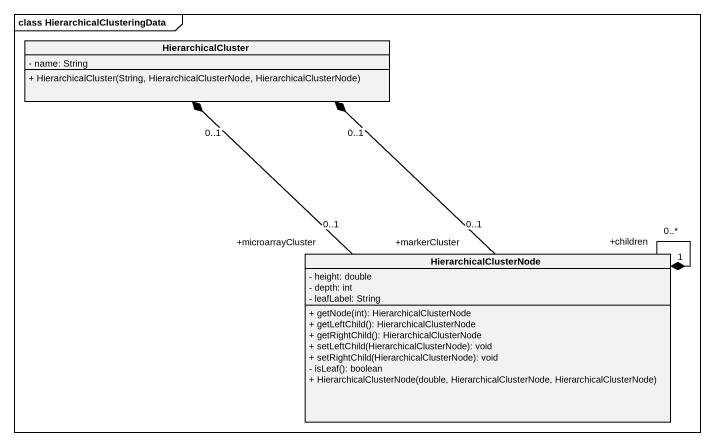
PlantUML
@startuml
mainframe class HierarchicalClusteringData
hide circle
hide empty members
skinparam classAttributeIconSize 0
class HierarchicalCluster {
  - name: String
  + HierarchicalCluster(String, HierarchicalClusterNode, HierarchicalClusterNode)
}
class HierarchicalClusterNode {
  - height: double
  - depth: int
  - leafLabel: String
  + getNode(int): HierarchicalClusterNode
  + getLeftChild(): HierarchicalClusterNode
  + getRightChild(): HierarchicalClusterNode
  + setLeftChild(HierarchicalClusterNode): void
  + setRightChild(HierarchicalClusterNode): void
  - isLeaf(): boolean
  + HierarchicalClusterNode(double, HierarchicalClusterNode, HierarchicalClusterNode)
}
HierarchicalCluster "0..1" *-- "+markerCluster\n0..1" HierarchicalClusterNode
HierarchicalCluster "0..1" *-- "+microarrayCluster\n0..1" HierarchicalClusterNode
HierarchicalClusterNode "1" *-- "+children\n0..*" HierarchicalClusterNode
@enduml
